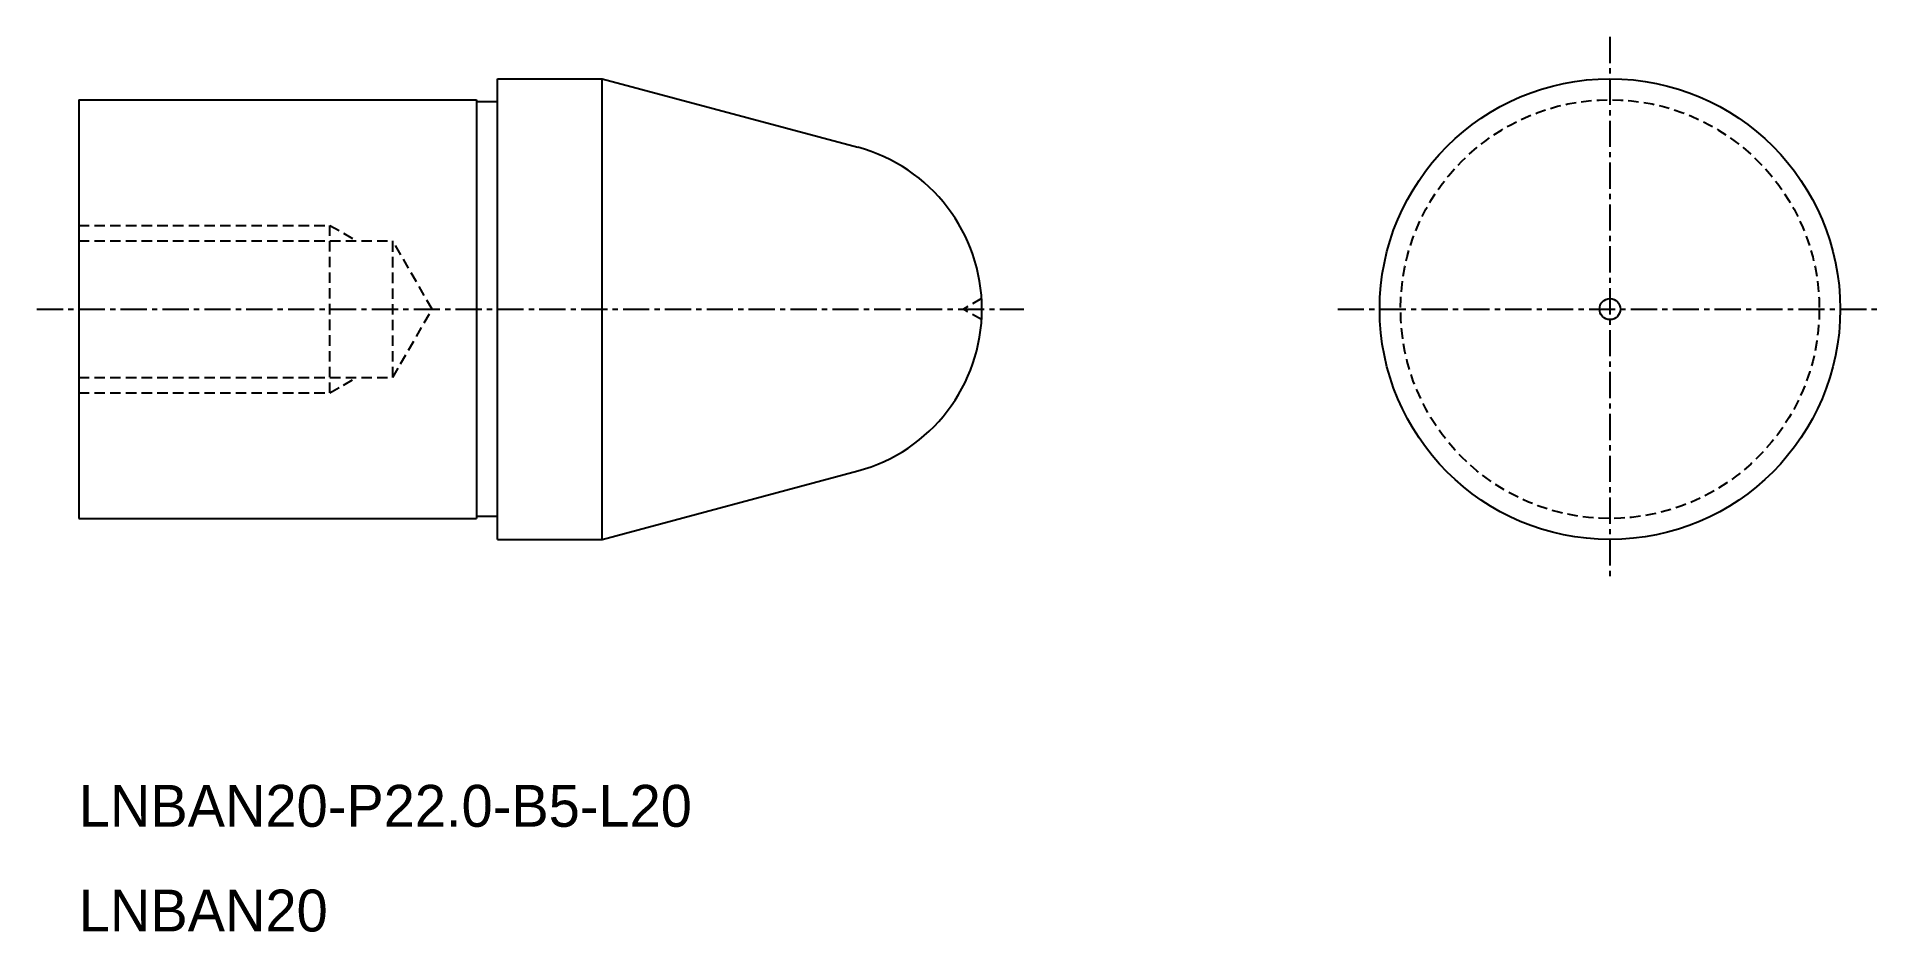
# Model space of a CAD drawing. Extents: x -2050.8 to -1962.6, y -877.4 to -834.7.
import ezdxf

# ---------------------------------------------------------------- set-up
doc = ezdxf.new("R2010")
doc.units = 0
doc.linetypes.add('CENTER', pattern=[2, 1.25, -0.25, 0.25, -0.25])
doc.linetypes.add('DASHED', pattern=[0.75, 0.5, -0.25])
doc.layers.get('0').update_dxf_attribs({"linetype": 'CONTINUOUS'})
doc.layers.add('CENTER', color=1, linetype='CENTER')

msp = doc.modelspace()

# ---------------------------------------------------------------- linework, layer by layer
at = {"color": 7, "linetype": 'CONTINUOUS'}
for p, q in [((-2028.778, -836.66), (-2023.778, -836.66)), ((-2028.778, -858.66), (-2028.778, -836.66)), ((-2023.778, -858.66), (-2023.778, -836.66)), ((-2023.778, -836.66), (-2011.564, -839.932)), ((-2048.778, -837.66), (-2029.778, -837.66)), ((-2048.778, -837.66), (-2048.778, -857.66)), ((-2029.778, -837.66), (-2029.778, -857.66)), ((-2028.778, -837.76), (-2029.778, -837.76)), ((-2023.778, -858.66), (-2011.564, -855.387)), ((-2028.778, -857.56), (-2029.778, -857.56)), ((-2048.778, -857.66), (-2029.778, -857.66)), ((-2028.778, -858.66), (-2023.778, -858.66))]:
    msp.add_line(p, q, dxfattribs=at)
at = {"color": 3, "linetype": 'DASHED'}
for p, q in [((-2048.778, -843.66), (-2036.778, -843.66)), ((-2048.778, -844.401), (-2033.778, -844.401)), ((-2036.778, -843.66), (-2035.494, -844.401)), ((-2036.778, -851.66), (-2036.778, -843.66)), ((-2033.778, -850.918), (-2033.778, -844.401)), ((-2031.897, -847.66), (-2033.778, -844.401)), ((-2033.778, -850.918), (-2031.897, -847.66)), ((-2005.651, -847.16), (-2006.517, -847.66)), ((-2005.651, -848.16), (-2006.517, -847.66)), ((-2048.778, -850.918), (-2033.778, -850.918)), ((-2036.778, -851.66), (-2035.494, -850.918)), ((-2048.778, -851.66), (-2036.778, -851.66))]:
    msp.add_line(p, q, dxfattribs=at)
msp.add_circle((-1975.635, -847.66), 10, dxfattribs=at)
at = {"color": 7, "linetype": 'CONTINUOUS'}
msp.add_arc((-2013.635, -847.66), 8, 285, 75, dxfattribs=at)
at = {"layer": 'CENTER', "color": 1, "linetype": 'CENTER'}
for p, q in [((-1975.635, -834.66), (-1975.635, -860.66)), ((-2050.778, -847.66), (-2003.635, -847.66)), ((-1988.635, -847.66), (-1962.635, -847.66))]:
    msp.add_line(p, q, dxfattribs=at)
at = {"layer": 'CENTER', "color": 7, "linetype": 'CONTINUOUS'}
for radius in [11, 0.5]:
    msp.add_circle((-1975.635, -847.66), radius, dxfattribs=at)

# ---------------------------------------------------------------- texts
at = {"color": 7, "linetype": 'CONTINUOUS'}
for s, p in [('LNBAN20-P22.0-B5-L20', (-2048.778, -872.381)), ('LNBAN20', (-2048.778, -877.381))]:
    msp.add_text(s, height=2, dxfattribs=at).set_placement(p)

doc.saveas('drawing.dxf')
